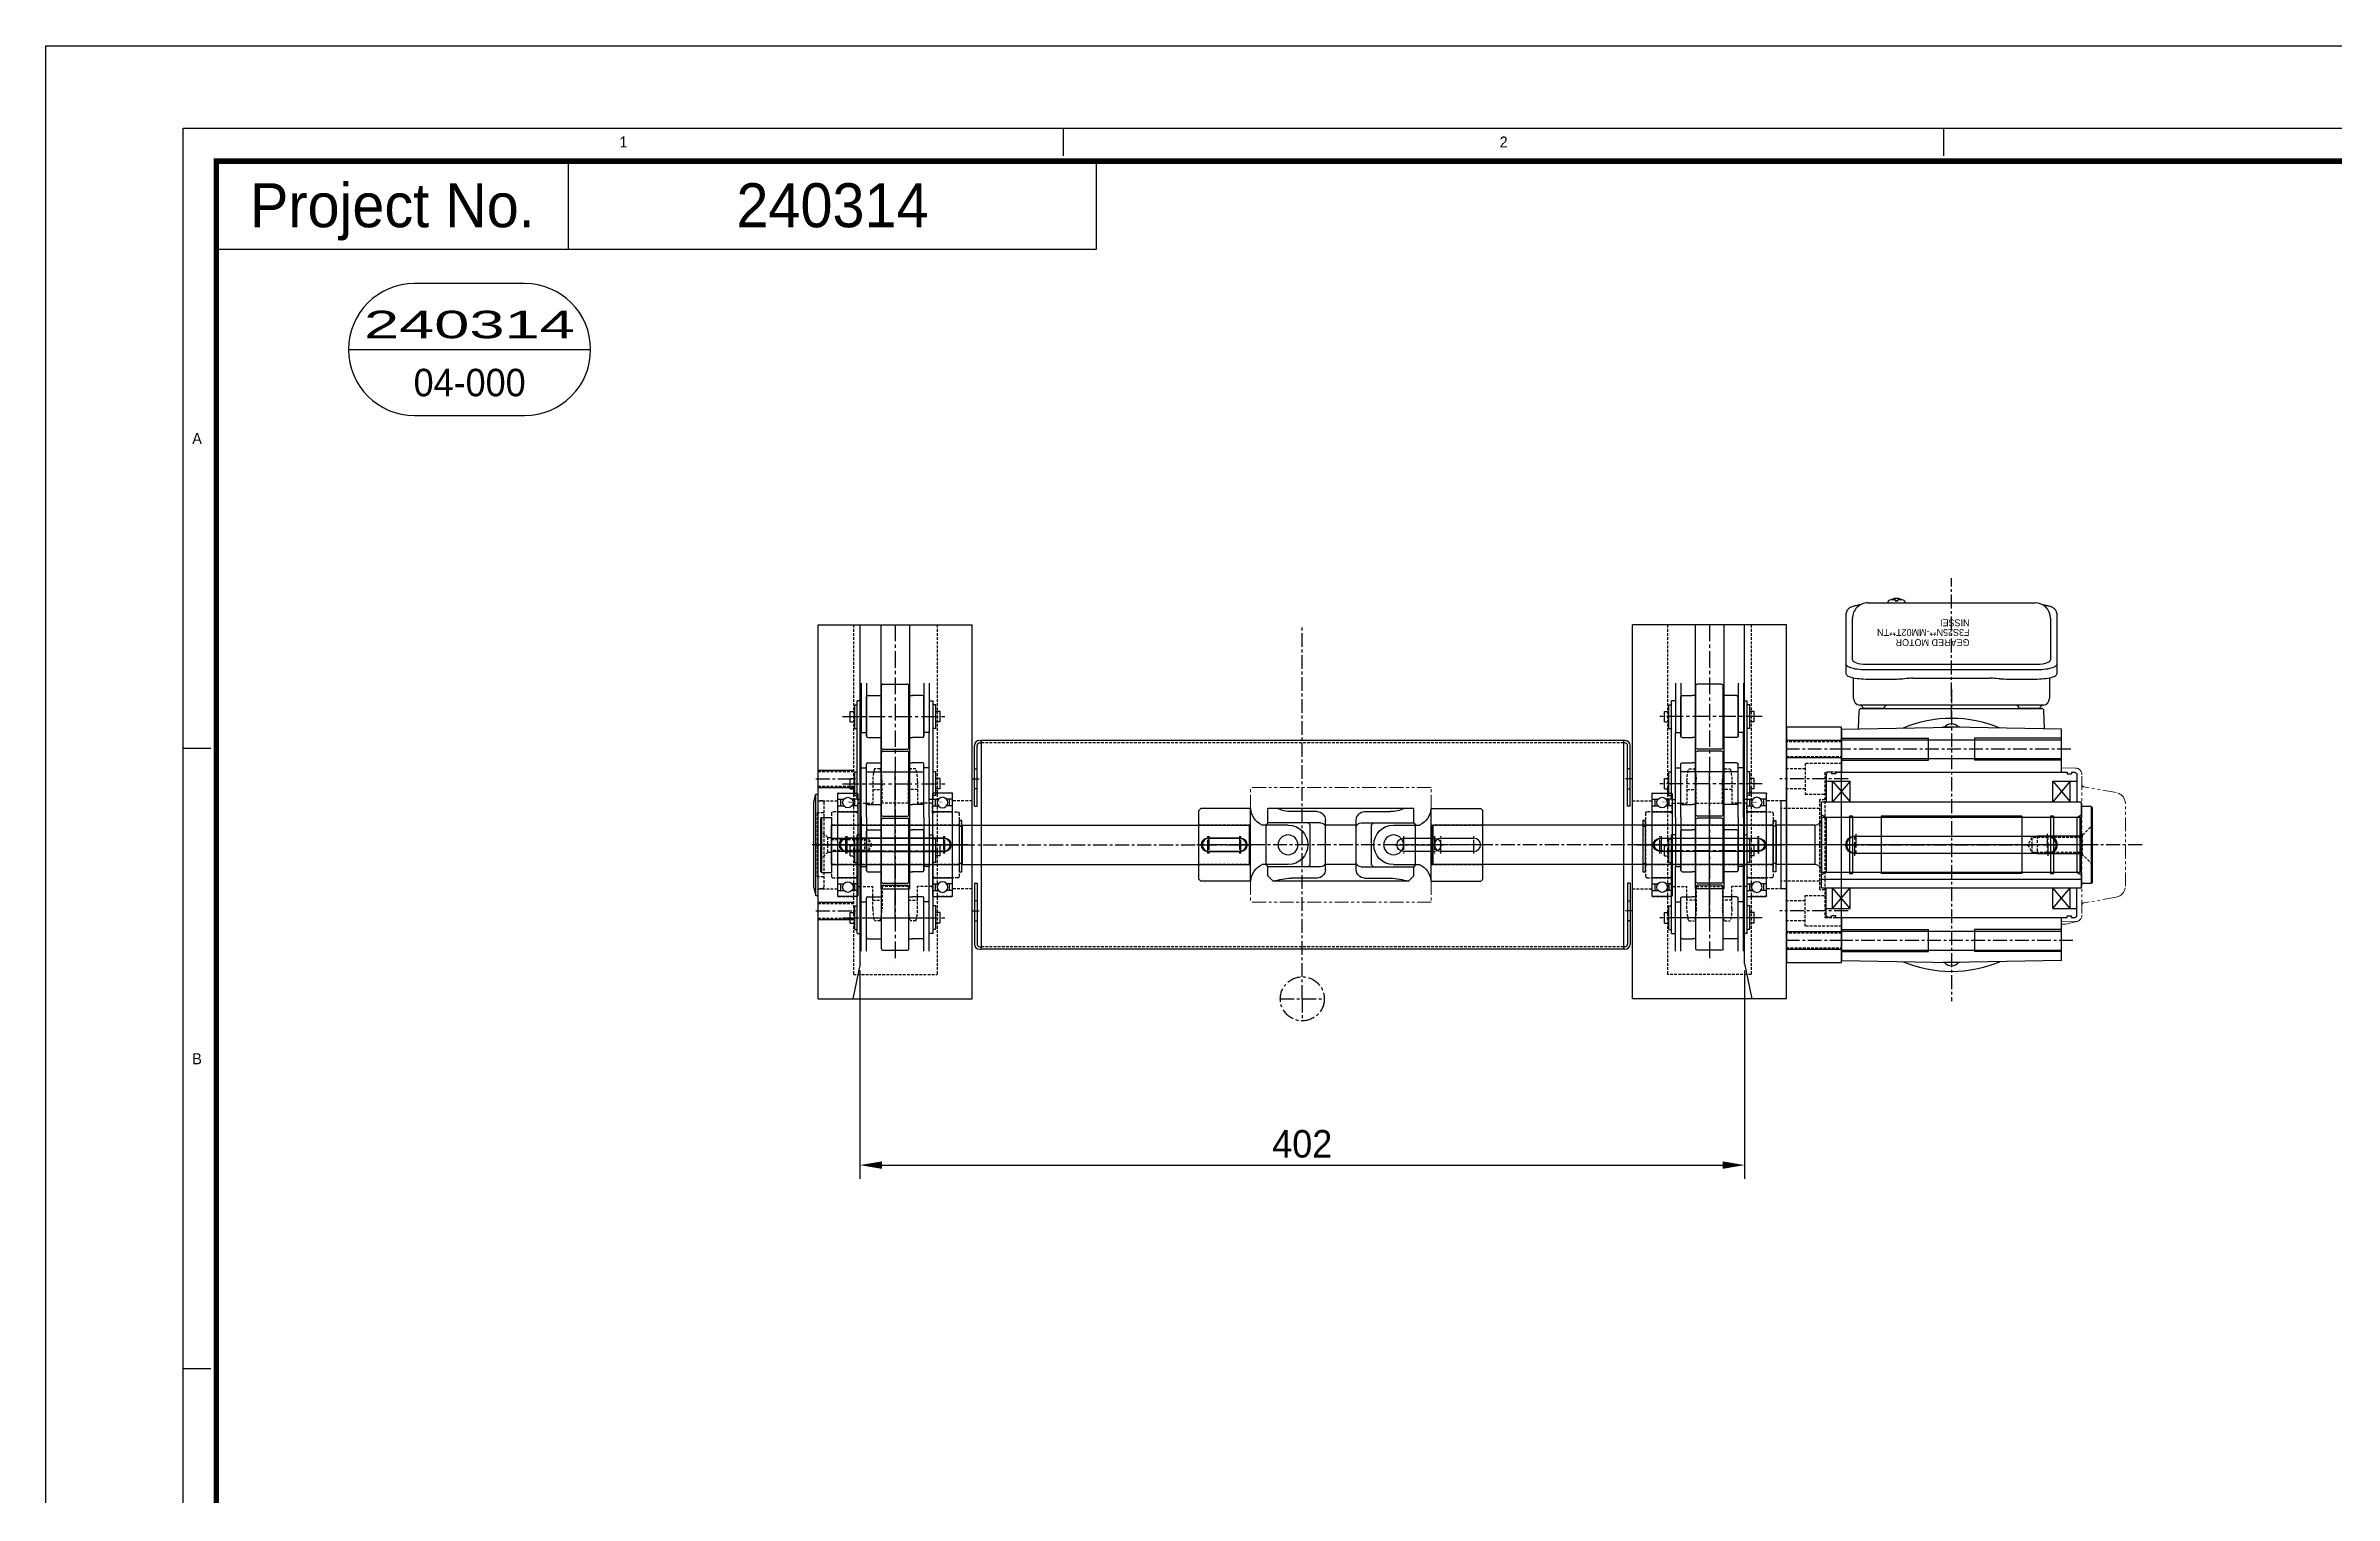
# Model space of a CAD drawing. Header units: inches. Extents: x 0 to 77285, y -118 to 40065.
# Drawn here: x 68990 to 70030, y 6683 to 7342 of the extents above; entities that cross this region are included whole.
import ezdxf
from ezdxf.enums import TextEntityAlignment as Align

# ---------------------------------------------------------------- set-up
doc = ezdxf.new("R2010")
doc.units = ezdxf.units.IN
doc.header["$LTSCALE"] = 5
doc.header["$MEASUREMENT"] = 0
for name, pattern in [('CENTER', [2, 1.25, -0.25, 0.25, -0.25]), ('HIDDEN', [0.375, 0.25, -0.125]), ('PHANTOM', [2.5, 1.25, -0.25, 0.25, -0.25, 0.25, -0.25])]:
    doc.linetypes.add(name, pattern=pattern)
for name, color, linetype in [('11', 1, 'CENTER'), ('22', 2, 'HIDDEN'), ('44', 4, 'Continuous'), ('55', 5, 'Continuous'), ('A', 8, 'Continuous'), ('B', 123, 'Continuous'), ('G', 231, 'Continuous'), ('T', 3, 'Continuous')]:
    doc.layers.add(name, color=color, linetype=linetype)
doc.layers.add('33', color=3, linetype='PHANTOM', lineweight=9)
doc.styles.add('SCI', font='')
doc.styles.get("Standard").update_dxf_attribs({"font": 'arial.ttf'})
doc.styles.get('SCI').set_extended_font_data('Gulim')
doc.dimstyles.new('SCH', dxfattribs={"dimtxt": 2.5, "dimasz": 2, "dimexe": 1.25, "dimexo": 0.625, "dimtad": 1, "dimdec": 8, "dimtxsty": 'SCI', "dimcen": 2.5, "dimclrd": 4, "dimclre": 4, "dimclrt": 7, "dimadec": 8, "dimazin": 2, "dimtfac": 1, "dimtdec": 8, "dimtmove": 0, "dimatfit": 3, "dimfxl": 1, "dimarcsym": 0})

# ---------------------------------------------------------------- blocks, each defined once
blk = doc.blocks.new('A$C60684f4e')
at = {"color": 2}
for p, q in [((92.5, -10), (92.5, -7.5)), ((172.5, -10), (172.5, -7.5)), ((15, -63.9), (12.5, -63.9)), ((15, -120.3), (12.5, -120.3))]:
    blk.add_line(p, q, dxfattribs=at)
at = {"color": 40}
for p, q in [((47.5, -18.5), (47.5, -10.5)), ((95.5, -18.5), (95.5, -10.5))]:
    blk.add_line(p, q, dxfattribs=at)
at = {"color": 7, "linetype": 'Continuous'}
blk.add_line((27.52, -27.62), (49.52, -27.62), dxfattribs=at)
at = {"color": 2}
blk.add_lwpolyline([(12.5, -289.5), (12.5, -7.5), (412.5, -7.5), (412.5, -289.5)], close=True, dxfattribs=at)
at = {"color": 40, "const_width": 0.5}
blk.add_lwpolyline([(15.5, -286.5), (15.5, -10.5), (409.5, -10.5), (409.5, -286.5)], close=True, dxfattribs=at)
at = {"color": 40}
blk.add_lwpolyline([(15.5, -18.5), (95.5, -18.5)], dxfattribs=at)
blk.add_lwpolyline([(33.52, -21.62, 1), (33.52, -33.62), (43.52, -33.62, 1), (43.52, -21.62)], format="xyb", close=True)
at = {"layer": 'Defpoints', "color": 1}
blk.add_lwpolyline([(0, -297), (0, 0), (420, 0), (420, -297)], close=True, dxfattribs=at)
at = {"color": 2, "style": 'SCI'}
for s, p in [('1', (52.5, -8.75)), ('2', (132.5, -8.75)), ('A', (13.75, -35.7)), ('B', (13.75, -92.1))]:
    blk.add_text(s, height=1, dxfattribs=at).set_placement(p, align=Align.MIDDLE_CENTER)
at = {"style": 'SCI'}
blk.add_text('Project No.', height=4, dxfattribs=at).set_placement((31.5, -14.5), align=Align.MIDDLE_CENTER)
blk = doc.blocks.new('A$C8800e7f5')
for p, q in [((0, -23.2), (0, 23.2)), ((0.3, 23.5), (8.7, 23.5)), ((9, 23.2), (9, -23.2)), ((0, 20.8), (2.6, 20.8)), ((0, 17.8), (2.6, 17.8)), ((0.3, 15), (8.7, 15)), ((1.3, 17.8), (1.3, 20.8)), ((9, 20.8), (6.4, 20.8)), ((9, 17.8), (6.4, 17.8)), ((7.7, 17.8), (7.7, 20.8)), ((0, -17.8), (2.6, -17.8)), ((0, -20.8), (2.6, -20.8)), ((8.7, -15), (0.3, -15)), ((1.3, -20.8), (1.3, -17.8)), ((9, -17.8), (6.4, -17.8)), ((9, -20.8), (6.4, -20.8)), ((7.7, -20.8), (7.7, -17.8)), ((8.7, -23.5), (0.3, -23.5))]:
    blk.add_line(p, q)
for centre in [(4.5, 19.2), (4.5, -19.2)]:
    blk.add_circle(centre, 2.4)
for centre, start, end in [((0.3, 23.2), 90, 180), ((8.7, 23.2), 0, 90), ((0.3, 15.3), 180, 270), ((8.7, 15.3), 270, 0), ((0.3, -15.3), 90, 180), ((8.7, -15.3), 0, 90), ((0.3, -23.2), 180, 270), ((8.7, -23.2), 270, 360)]:
    blk.add_arc(centre, 0.3, start, end)
at = {"layer": '11'}
blk.add_line((-1, 0), (10, 0), dxfattribs=at)
at = {"layer": '44'}
blk.add_text('6906ZZ', height=0.6, dxfattribs=at).set_placement((4.5, 19))
blk = doc.blocks.new('A$Ce9aabcbc')
for p, q in [((-7, 34.6), (-9.6, 34.6)), ((9.2, 34.6), (6.6, 34.6)), ((-10.4, 29), (-10.4, 19)), ((-10.4, 25.2), (-6.2, 25.2)), ((-6.2, 19), (-6.2, 29)), ((5.8, 19), (5.8, 29)), ((10, 25.2), (5.8, 25.2)), ((10, 29), (10, 19)), ((-28.7, 15), (-29.2, 14.5)), ((-29.2, 14.5), (-29.2, 0)), ((-17.7, 15), (-28.7, 15)), ((-17.7, 14.5), (-17.7, 15)), ((-17.7, 14.5), (-17.2, 14.5)), ((-17.2, 14.5), (-17.2, 18.5)), ((-16.7, 19), (-10.4, 19)), ((5.8, 19), (-6.2, 19)), ((16.3, 19), (10, 19)), ((16.8, 14.5), (16.8, 18.5)), ((17.3, 14.5), (16.8, 14.5)), ((17.3, 14.5), (17.3, 15)), ((17.3, 15), (28.3, 15)), ((28.3, 15), (28.8, 14.5)), ((28.8, 14.5), (28.8, 0)), ((28.8, 9), (-29.2, 9)), ((-29.2, 0), (-29.2, -14.5)), ((28.8, 0), (28.8, -14.5)), ((28.8, -9), (-29.2, -9)), ((-28.7, -15), (-29.2, -14.5)), ((-28.7, -15), (-17.7, -15)), ((-17.7, -15), (-17.7, -14.5)), ((-17.7, -14.5), (-17.2, -14.5)), ((-17.2, -14.5), (-17.2, -18.5)), ((-16.7, -19), (-10.4, -19)), ((-10.4, -29), (-10.4, -19)), ((-6.2, -19), (-6.2, -29)), ((5.8, -19), (-6.2, -19)), ((5.8, -19), (5.8, -29)), ((10, -29), (10, -19)), ((16.3, -19), (10, -19)), ((16.8, -14.5), (16.8, -18.5)), ((17.3, -14.5), (16.8, -14.5)), ((17.3, -15), (17.3, -14.5)), ((28.3, -15), (17.3, -15)), ((28.3, -15), (28.8, -14.5)), ((-10.4, -25.2), (-6.2, -25.2)), ((5.8, -25.2), (10, -25.2)), ((-7, -34.6), (-9.6, -34.6)), ((9.2, -34.6), (6.6, -34.6))]:
    blk.add_line(p, q)
at = {"linetype": 'Continuous'}
blk.add_line((-13.4, -33.2), (13, -33.2), dxfattribs=at)
for centre, radius, start, end in [((9.6, 29), 20, 163.7846, 180), ((-26.2, 29), 20, 0, 16.2154), ((25.8, 29), 20, 163.7846, 180), ((-10, 29), 20, 0, 16.2154), ((-16.7, 18.5), 0.5, 90, 180), ((16.3, 18.5), 0.5, 0, 90), ((-16.7, -18.5), 0.5, 180, 270), ((16.3, -18.5), 0.5, 270, 0), ((9.6, -29), 20, 180, 196.2154), ((-26.2, -29), 20, 343.7846, 0), ((25.8, -29), 20, 180, 196.2154), ((-10, -29), 20, 343.7846, 0)]:
    blk.add_arc(centre, radius, start, end)
at = {"layer": '11', "linetype": 'Continuous'}
for p, q in [((-13.4, 33.2), (13, 33.2)), ((-0.2, -33.2), (-0.2, 33.2)), ((32.8, 0), (-33.2, 0)), ((-13.4, -33.2), (13, -33.2))]:
    blk.add_line(p, q, dxfattribs=at)
blk = doc.blocks.new('FINALrf2040vrp-sc')
for p, q in [((0, 0), (18.7, 0)), ((6.7, 1.5), (44.1, 1.5)), ((6.7, 1.5), (6.7, 0)), ((8.2, 2.5), (8.2, 1.5)), ((8.2, 2.5), (17.2, 2.5)), ((10.715, 4.15), (14.685, 4.15)), ((10.715, 4.15), (10.715, 2.5)), ((14.685, 4.15), (14.685, 2.5)), ((17.2, 2.5), (17.2, 1.5)), ((18.7, 0), (32.1, 0)), ((18.7, 0), (18.7, -2)), ((32.1, 0), (32.1, -2)), ((50.8, 0), (32.1, 0)), ((33.6, 2.5), (42.6, 2.5)), ((33.6, 2.5), (33.6, 1.5)), ((36.115, 4.15), (36.115, 2.5)), ((36.115, 4.15), (40.085, 4.15)), ((40.085, 4.15), (40.085, 2.5)), ((42.6, 2.5), (42.6, 1.5)), ((44.1, 0), (44.1, 1.5)), ((0, -2), (20.14, -2)), ((0.4, -8.2), (0.4, -17.5)), ((0.9, -7.7), (24.5, -7.7)), ((4.76, -2.5), (4.76, -6.35)), ((4.76, -6.35), (4.76, -7.7)), ((20.64, -2.5), (20.64, -6.35)), ((20.64, -6.35), (20.64, -7.7)), ((25, -8.2), (25, -17.5)), ((25.8, -8.2), (25.8, -17.5)), ((26.3, -7.7), (49.9, -7.7)), ((30.16, -2.5), (30.16, -6.35)), ((30.16, -6.35), (30.16, -7.7)), ((50.8, -2), (30.66, -2)), ((30.66, -2), (45.54, -2)), ((46.04, -2.5), (46.04, -6.35)), ((46.04, -6.35), (46.04, -7.7)), ((50.4, -8.2), (50.4, -17.5)), ((0, -23.7), (20.14, -23.7)), ((0, -25.7), (18.7, -25.7)), ((0.9, -18), (24.5, -18)), ((4.76, -18), (4.76, -19.35)), ((4.76, -23.2), (4.76, -19.35)), ((6.7, -27.2), (6.7, -25.7)), ((18.7, -25.7), (18.7, -23.7)), ((18.7, -25.7), (32.1, -25.7)), ((20.64, -18), (20.64, -19.35)), ((20.64, -23.2), (20.64, -19.35)), ((26.3, -18), (49.9, -18)), ((30.16, -18), (30.16, -19.35)), ((30.16, -23.2), (30.16, -19.35)), ((30.66, -23.7), (45.54, -23.7)), ((50.8, -23.7), (30.66, -23.7)), ((32.1, -25.7), (32.1, -23.7)), ((50.8, -25.7), (32.1, -25.7)), ((44.1, -25.7), (44.1, -27.2)), ((46.04, -18), (46.04, -19.35)), ((46.04, -23.2), (46.04, -19.35)), ((6.7, -27.2), (44.1, -27.2)), ((8.2, -28.2), (8.2, -27.2)), ((8.2, -28.2), (17.2, -28.2)), ((10.715, -29.85), (10.715, -28.2)), ((10.715, -29.85), (14.685, -29.85)), ((14.685, -29.85), (14.685, -28.2)), ((17.2, -28.2), (17.2, -27.2)), ((33.6, -28.2), (33.6, -27.2)), ((33.6, -28.2), (42.6, -28.2)), ((36.115, -29.85), (36.115, -28.2)), ((36.115, -29.85), (40.085, -29.85)), ((40.085, -29.85), (40.085, -28.2)), ((42.6, -28.2), (42.6, -27.2))]:
    blk.add_line(p, q)
for centre, start, end in [((0.9, -8.2), 90, 180), ((5.26, -2.5), 90, 180), ((20.14, -2.5), 0, 90), ((24.5, -8.2), 0, 90), ((26.3, -8.2), 90, 180), ((30.66, -2.5), 90, 180), ((45.54, -2.5), 0, 90), ((49.9, -8.2), 0, 90), ((0.9, -17.5), 180, 270), ((5.26, -23.2), 180, 270), ((20.14, -23.2), 270, 0), ((24.5, -17.5), 270, 0), ((26.3, -17.5), 180, 270), ((30.66, -23.2), 180, 270), ((45.54, -23.2), 270, 0), ((49.9, -17.5), 270, 0)]:
    blk.add_arc(centre, 0.5, start, end)
at = {"layer": '11'}
for p, q in [((12.7, 7.15), (12.7, -32.85)), ((38.1, 7.15), (38.1, -32.85))]:
    blk.add_line(p, q, dxfattribs=at)
blk = doc.blocks.new('A$C006C2B59')
at = {"layer": '11'}
blk.add_line((-60.19, 0), (67.37, 0), dxfattribs=at)
at = {"rotation": 179.9999999999999}
for p in [(12.7, -12.85), (63.5, -12.85)]:
    blk.add_blockref('FINALrf2040vrp-sc', p, dxfattribs=at)
blk = doc.blocks.new('A$C457ccd05')
for p, q in [((-220, 0), (-150, 0)), ((-191.5, 0), (-191.5, -120)), ((-178.5, 0), (-178.5, -120)), ((-150, -170), (-150, 0)), ((150, -170), (150, 0)), ((220, 0), (150, 0)), ((178.5, 0), (178.5, -120)), ((191.5, 0), (191.5, -120)), ((-220, -170), (-220, 0)), ((220, -170), (220, 0)), ((-222, -80.5), (-221.1, -77)), ((-222, -119.5), (-222, -80.5)), ((-221.1, -123), (-221.1, -77)), ((-221.1, -77), (-220, -77)), ((-222, -119.5), (-221.1, -123)), ((-221.1, -123), (-220, -123)), ((-191.5, -120), (-178.5, -120)), ((191.5, -120), (178.5, -120)), ((-220, -170), (-150, -170)), ((220, -170), (150, -170))]:
    blk.add_line(p, q)
at = {"layer": '11'}
for p, q in [((0, -170), (0, 0)), ((-221, -70), (-203, -70)), ((-216.5, -100), (-223, -100)), ((-221, -100), (-149, -100)), ((221, -100), (149, -100)), ((-221, -130), (-203, -130)), ((-10, -170), (10, -170)), ((0, -170), (0, -180))]:
    blk.add_line(p, q, dxfattribs=at)
blk.add_circle((0, -170), 10, dxfattribs=at)
at = {"layer": '22'}
for p, q in [((-204, 0), (-204, -159)), ((-166, 0), (-166, -159)), ((166, 0), (166, -159)), ((204, 0), (204, -159)), ((-220, -66.7), (-204, -66.7)), ((-220, -73.3), (-204, -73.3)), ((-220, -80), (-211, -80)), ((-218, -80), (-220, -80)), ((-217.5, -80.5), (-218, -80)), ((-217.5, -80.5), (-217.5, -119.5)), ((-211, -123.5), (-211, -76.5)), ((-211, -76.5), (-204, -76.5)), ((-159, -76.5), (-166, -76.5)), ((-159, -123.5), (-159, -76.5)), ((-150, -80), (-159, -80)), ((150, -80), (159, -80)), ((159, -123.5), (159, -76.5)), ((159, -76.5), (166, -76.5)), ((211, -76.5), (204, -76.5)), ((211, -123.5), (211, -76.5)), ((220, -80), (211, -80)), ((-217.5, -85.5), (-220.5, -85.5)), ((-220.5, -85.5), (-220.5, -114.5)), ((-217.5, -114.5), (-220.5, -114.5)), ((-220, -120), (-211, -120)), ((-218, -120), (-220, -120)), ((-217.5, -119.5), (-218, -120)), ((-211, -123.5), (-204, -123.5)), ((-159, -123.5), (-166, -123.5)), ((-150, -120), (-159, -120)), ((150, -120), (159, -120)), ((159, -123.5), (166, -123.5)), ((211, -123.5), (204, -123.5)), ((220, -120), (211, -120)), ((-220, -126.7), (-204, -126.7)), ((-220, -133.3), (-204, -133.3)), ((-204, -159), (-166, -159)), ((204, -159), (166, -159))]:
    blk.add_line(p, q, dxfattribs=at)
at = {"layer": 'G'}
for p, q in [((-201, -154), (-201, 0)), ((201, -154), (201, 0)), ((-201, -154), (-204.2, -170)), ((201, -154), (204.2, -170))]:
    blk.add_line(p, q, dxfattribs=at)
at = {"layer": 'T'}
for p, q in [((-220, -66), (-204, -66)), ((-220, -74), (-204, -74)), ((-220, -126), (-204, -126)), ((-220, -134), (-204, -134))]:
    blk.add_line(p, q, dxfattribs=at)
at = {"layer": '22'}
blk.add_blockref('A$Ce9aabcbc', (-184.8, -100), dxfattribs=at)
at = {"layer": '22', "xscale": -1}
blk.add_blockref('A$Ce9aabcbc', (184.8, -100), dxfattribs=at)
at = {"layer": '44'}
for p in [(-211, -100), (159, -100)]:
    blk.add_blockref('A$C8800e7f5', p, dxfattribs=at)
at = {"layer": '44', "xscale": -1}
for p in [(-159, -100), (211, -100)]:
    blk.add_blockref('A$C8800e7f5', p, dxfattribs=at)
at = {"layer": 'B'}
for p, xscale, yscale, zscale, rotation in [((-185, -72.2), 1.200000000000002, 1.200000000000002, 1.200000000000002, 270), ((185, -72.2), -1.200000000000001, 1.200000000000001, 1.200000000000001, 90)]:
    blk.add_blockref('A$C006C2B59', p, dxfattribs=dict(at, xscale=xscale, yscale=yscale, zscale=zscale, rotation=rotation))
blk = doc.blocks.new('*D792')
at = {"color": 4, "lineweight": -2, "transparency": 16777216}
for p, q in [((69359.7, 6921.7), (69359.7, 6827)), ((69761.7, 6921.7), (69761.7, 6827)), ((69369.7, 6833.2), (69751.7, 6833.2))]:
    blk.add_line(p, q, dxfattribs=at)
at = {"color": 4, "transparency": 16777216}
for points in [[(69369.7, 6834.9), (69369.7, 6831.5), (69359.7, 6833.2)], [(69751.7, 6834.9), (69751.7, 6831.5), (69761.7, 6833.2)]]:
    blk.add_solid(points, dxfattribs=at)
at = {"layer": 'Defpoints', "color": 0, "transparency": 16777216}
for p in [(69359.7, 6924.8), (69761.7, 6924.8), (69761.7, 6833.2)]:
    blk.add_point(p, dxfattribs=at)
at = {"color": 7, "transparency": 16777216, "insert": (69560.7, 6842.8), "char_height": 12.5, "attachment_point": 5, "style": 'SCI'}
blk.add_mtext('402', dxfattribs=at)
blk = doc.blocks.new('A$C42d67129')
for p, q in [((-5, 12), (-4.5, 12.5)), ((-5, 12), (-5, -12)), ((-4.5, 12.5), (0, 12.5)), ((-4.5, 12.5), (-4.5, -12.5)), ((0, 12.5), (0, -12.5)), ((-5, -12), (-4.5, -12.5)), ((-4.5, -12.5), (0, -12.5))]:
    blk.add_line(p, q)
at = {"layer": '11'}
blk.add_line((-6, 0), (1, 0), dxfattribs=at)
at = {"layer": '22'}
for p, q in [((-1.6, 3.3), (-5, 6.7)), ((-1.6, -3.3), (-1.6, 3.3)), ((-1.6, 3.3), (0, 3.3)), ((-5, -6.7), (-1.6, -3.3)), ((-1.6, -3.3), (0, -3.3))]:
    blk.add_line(p, q, dxfattribs=at)
blk = doc.blocks.new('A$Cfa1c9302')
for p, q in [((-50, 52.6), (0, 53.5)), ((-50, 52.6), (-50, 33)), ((-3.9, 53.5), (-4, 53.4)), ((-3.9, 53.5), (3.9, 53.5)), ((50, 52.6), (0, 53.5)), ((3.9, 53.5), (4, 53.4)), ((50, 33), (50, 52.6)), ((50, 47.8), (-50, 47.8)), ((-56, 33), (-57, 32.4)), ((-57, 32.4), (-57, 19.5)), ((-54.5, 33), (-56, 33)), ((-54.5, 33), (-54.5, 32.3)), ((-52.5, 32.3), (-54.5, 32.3)), ((-52.5, 33), (-52.5, 32.3)), ((52.5, 33), (-52.5, 33)), ((50, 39.2), (-50, 39.2)), ((52.5, 33), (52.5, 32.3)), ((52.5, 32.3), (54.5, 32.3)), ((54.5, 33), (54.5, 32.3)), ((54.5, 33), (56, 33)), ((56, 33), (57, 32.4)), ((57, 32.4), (57, 19.5)), ((-46, 29), (-57, 29)), ((-54, 29), (-54, 19.5)), ((-46, 29), (-54, 19.5)), ((-54, 29), (-46, 19.5)), ((-46, 29), (-46, 19.5)), ((46, 29), (46, 19.5)), ((54, 29), (46, 19.5)), ((46, 29), (54, 19.5)), ((57, 29), (46, 29)), ((54, 29), (54, 19.5)), ((59, 19.5), (-59, 19.5)), ((-59, -19.5), (-59, 19.5)), ((-59, 15.8), (59, 15.8)), ((-57, 12.5), (-59, 13.7)), ((-57, 12.5), (-46.4, 12.5)), ((-57, -12.5), (-57, 12.5)), ((-46.4, 13.1), (-45, 13.1)), ((-46.4, -13.1), (-46.4, 13.1)), ((-45, -13.1), (-45, 13.1)), ((-45, 12.5), (-32, 12.5)), ((-32, -13), (-32, 13)), ((-32, 13), (32, 13)), ((32, -13), (32, 13)), ((32, 12.5), (45, 12.5)), ((45, 13.1), (46.3, 13.1)), ((45, -13.1), (45, 13.1)), ((46.3, -13.1), (46.3, 13.1)), ((46.3, 12.5), (57, 12.5)), ((57, 12.5), (59, 13.7)), ((57, -12.5), (57, 12.5)), ((59, 19.5), (59, -19.5)), ((-57, -12.5), (-57, 0)), ((-57, -12.5), (-59, -13.7)), ((59, -19.5), (-59, -19.5)), ((-57, -12.5), (-46.4, -12.5)), ((-57, -32.4), (-57, -19.5)), ((-54, -19.5), (-54, -29)), ((-54, -29), (-46, -19.5)), ((-46, -29), (-54, -19.5)), ((-46.4, -13.1), (-45, -13.1)), ((-46, -19.5), (-46, -29)), ((-45, -12.5), (-32, -12.5)), ((-32, -13), (32, -13)), ((32, -12.5), (45, -12.5)), ((45, -13.1), (46.3, -13.1)), ((46, -19.5), (46, -29)), ((46, -29), (54, -19.5)), ((54, -29), (46, -19.5)), ((46.3, -12.5), (57, -12.5)), ((54, -19.5), (54, -29)), ((57, -12.5), (59, -13.7)), ((57, -32.4), (57, -19.5)), ((-46, -29), (-57, -29)), ((57, -29), (46, -29)), ((-56, -33), (-57, -32.4)), ((-54.5, -33), (-56, -33)), ((-54.5, -33), (-54.5, -32.3)), ((-52.5, -32.3), (-54.5, -32.3)), ((-52.5, -33), (-52.5, -32.3)), ((52.5, -33), (-52.5, -33)), ((-50, -33), (-50, -52.6)), ((50, -39.2), (-50, -39.2)), ((50, -52.6), (50, -33)), ((52.5, -33), (52.5, -32.3)), ((52.5, -32.3), (54.5, -32.3)), ((54.5, -33), (54.5, -32.3)), ((54.5, -33), (56, -33)), ((56, -33), (57, -32.4)), ((50, -47.8), (-50, -47.8)), ((-50, -52.6), (0, -53.5)), ((-42.3, -52.8), (-42, -61)), ((41, -62), (-41, -62)), ((-40.1, -62), (-30.9, -62)), ((-3.9, -53.5), (-4, -53.4)), ((-3.9, -53.5), (3.9, -53.5)), ((50, -52.6), (0, -53.5)), ((3.9, -53.5), (4, -53.4)), ((30.9, -62), (40.1, -62)), ((42.3, -52.8), (42, -61)), ((-44.5, -75.8), (-44.5, -66.5)), ((-41.7, -63.5), (-37.5, -63.5)), ((-37.5, -63.5), (41.7, -63.5)), ((44.5, -66.5), (44.5, -75.8)), ((-47.8, -82), (-47.8, -77.7)), ((-47.8, -105.3), (-47.8, -82)), ((-39, -75.2), (-24.9, -75.2)), ((-39, -79.6), (39, -79.6)), ((39, -82.1), (-39, -82.1)), ((-21.3, -75.5), (-20.5, -75.6)), ((17.5, -75.8), (-17.5, -75.8)), ((20.5, -75.6), (21.3, -75.5)), ((24.9, -75.2), (39, -75.2)), ((47.8, -77.7), (47.8, -82)), ((47.8, -82), (47.8, -105.3)), ((-45, -103), (-45, -84.1)), ((45, -84.1), (45, -103)), ((38, -110), (-38, -110)), ((21, -110), (21, -110.2)), ((21, -110), (21, -110.2)), ((24.5, -110.7), (24.5, -111.3)), ((24.5, -111.9), (24.5, -112)), ((25.5, -111.3), (25.5, -110.7)), ((25.5, -112), (25.5, -111.9)), ((29, -110.2), (29, -110)), ((29, -110.2), (29, -110))]:
    blk.add_line(p, q)
for points in [[(-47.8, -77.7), (-47.7, -77.4), (-47.6, -77.1), (-47.3, -76.9), (-46.9, -76.6), (-46.5, -76.4), (-45.9, -76.2), (-45.2, -76), (-44.5, -75.8), (-43.7, -75.6), (-42.8, -75.5), (-41.9, -75.4), (-41, -75.3), (-40, -75.3), (-39, -75.2)], [(-47.8, -82), (-47.7, -81.7), (-47.6, -81.5), (-47.3, -81.2), (-46.9, -80.9), (-46.5, -80.7), (-45.9, -80.5), (-45.2, -80.3), (-44.5, -80.1), (-43.7, -79.9), (-42.8, -79.8), (-41.9, -79.7), (-41, -79.6), (-40, -79.6), (-39, -79.6)], [(39, -75.2), (40, -75.3), (41, -75.3), (41.9, -75.4), (42.8, -75.5), (43.7, -75.6), (44.5, -75.8), (45.2, -76), (45.9, -76.2), (46.4, -76.4), (46.9, -76.6), (47.3, -76.9), (47.6, -77.1), (47.7, -77.4), (47.8, -77.7)], [(39, -79.6), (40, -79.6), (41, -79.6), (41.9, -79.7), (42.8, -79.8), (43.7, -79.9), (44.5, -80.1), (45.2, -80.3), (45.9, -80.5), (46.4, -80.7), (46.9, -80.9), (47.3, -81.2), (47.6, -81.5), (47.7, -81.7), (47.8, -82)], [(21.3, -110.8), (21.4, -110.9), (21.5, -111)], [(28.5, -111), (28.6, -110.9), (28.7, -110.8)], [(28.7, -110.8), (28.7, -110.8)]]:
    blk.add_lwpolyline(points)
for centre, radius, start, end in [((0, 0), 57.5, 90, 112.5195), ((0, 51), 4, 37.6752, 142.3248), ((0, 0), 57.5, 67.4805, 90), ((-41, -61), 1, 182, 270), ((-42, -61.5), 2, 275.7392, 346.2628), ((-29, -61.5), 2, 194.4775, 270), ((0, 0), 57.5, 247.4805, 270), ((0, -51), 4, 217.6752, 322.3248), ((0, 0), 57.5, 270, 292.5195), ((29, -61.5), 2, 270, 345.5225), ((42, -61.5), 2, 193.7372, 264.2608), ((41, -61), 1, 270, 358), ((-41.5, -66.5), 3, 95.7392, 180), ((41.5, -66.5), 3, 0, 84.2608), ((-38, -103), 7, 180, 270), ((38, -103), 7, 270, 0), ((21.6, -110.5), 0.486, 221.8791, 226.241), ((25, -105.5), 6.5, 237.8797, 302.1203), ((24.4, -111.4), 1.37, 173.3134, 186.6866), ((25, -104.7), 6.77, 252.9989, 262.6853), ((25, -105), 6.77, 252.9989, 262.6853), ((24.7, -112.6), 1.29, 98.9986, 115.405), ((24.7, -110.6), 1.29, 244.595, 261.0014), ((25, -101.8), 9.01, 266.7221, 273.2779), ((25, -105.5), 6.5, 265.4534, 274.5466), ((25.3, -112.6), 1.29, 64.595, 81.0014), ((25.3, -110.6), 1.29, 278.9986, 295.405), ((25, -104.7), 6.77, 277.3147, 287.0011), ((25, -105), 6.77, 277.3147, 287.0011), ((25.6, -111.4), 1.37, 353.3134, 6.6866)]:
    blk.add_arc(centre, radius, start, end)
for centre, start_param, end_param in [((-39, -84.1), 1.570796, 3.141593), ((39, -84.1), 0, 1.570796)]:
    blk.add_ellipse(centre, major_axis=(6, 0), ratio=0.324978, start_param=start_param, end_param=end_param)
for points, knots in [([(-24.9, -75.2), (-23.2, -75.3), (-24.3, -75.2), (-21.6, -75.4), (-22.2, -75.4), (-21.3, -75.5)], [0, 0, 0, 0, 1.388453, 2.780018, 3.627164, 3.627164, 3.627164, 3.627164]), ([(-20.5, -75.6), (-20.2, -75.6), (-19.4, -75.7), (-18.4, -75.8), (-17.7, -75.8), (-17.5, -75.8)], [0, 0, 0, 0, 0.3792285, 0.7680446, 1, 1, 1, 1]), ([(17.5, -75.8), (18.7, -75.7), (18.2, -75.8), (20.1, -75.6), (19.9, -75.6), (20.5, -75.6)], [0, 0, 0, 0, 1.176582, 2.356169, 3.030308, 3.030308, 3.030308, 3.030308]), ([(21.3, -75.5), (22.8, -75.3), (21.9, -75.4), (24.6, -75.2), (23.9, -75.3), (24.9, -75.2)], [0, 0, 0, 0, 1.359692, 2.82201, 3.627139, 3.627139, 3.627139, 3.627139]), ([(-47.8, -105.3), (-47.8, -105.4), (-47.8, -105.7), (-47.7, -106.1), (-47.5, -106.5), (-47.2, -106.9), (-46.9, -107.2), (-46.6, -107.5), (-46.1, -107.8), (-45.6, -108.1), (-45, -108.3), (-44.3, -108.5), (-43.8, -108.7), (-43.5, -108.7), (-43.4, -108.7), (-43.4, -108.7), (-43.4, -108.7), (-43.4, -108.7), (-42.8, -108.8), (-42.2, -108.9), (-41.6, -109.1)], [0, 0, 0, 0, 0.068906, 0.139476, 0.209438, 0.280718, 0.355628, 0.437237, 0.529585, 0.636589, 0.756203, 0.875311, 0.98934, 1, 1, 1, 1, 1, 1, 1.268665, 1.268665, 1.268665, 1.268665]), ([(21, -110.2), (21, -110.3), (21, -110.4), (21.1, -110.6), (21.2, -110.7), (21.3, -110.8), (21.3, -110.8), (21.3, -110.8), (21.3, -110.8)], [0, 0, 0, 0, 0.329406, 0.709553, 1, 1, 1, 1.048572, 1.048572, 1.048572, 1.048572]), ([(28.7, -110.8), (28.7, -110.8), (28.7, -110.8), (28.7, -110.8), (28.7, -110.8), (28.8, -110.7), (28.9, -110.6), (29, -110.4), (29, -110.2), (29, -110.2)], [-0.057331, -0.057331, -0.057331, -0.057331, 0, 0, 0, 0.04709, 0.447062, 0.808158, 1, 1, 1, 1]), ([(41.4, -109.2), (42.1, -109), (42.8, -108.9), (43.4, -108.7), (43.7, -108.7), (44.1, -108.6), (44.8, -108.4), (45.5, -108.1), (46, -107.9), (46.5, -107.6), (46.9, -107.2), (47.2, -106.9), (47.5, -106.5), (47.7, -106.1), (47.8, -105.7), (47.8, -105.4), (47.8, -105.3)], [-0.308501, -0.308501, -0.308501, -0.308501, 0, 0, 0, 0.103357, 0.215357, 0.331905, 0.455265, 0.558115, 0.645908, 0.724824, 0.798509, 0.869222, 0.938414, 1, 1, 1, 1])]:
    blk.add_open_spline(points, degree=3, knots=knots)
blk.add_open_spline([(-38, -110), (-38, -110), (-38, -110), (-38, -110)], degree=3)
at = {"layer": '11'}
for p, q in [((0, -70.7), (0, 71)), ((-55.2, 43.5), (55.1, 43.5)), ((-86.6, 0), (86.6, 0)), ((-54.3, -43.5), (53.5, -43.5)), ((0, -57.5), (0, -121.2))]:
    blk.add_line(p, q, dxfattribs=at)
at = {"layer": '33'}
for p, q in [((-59.3, 0), (-59.3, 31.9)), ((-52, 36), (-57, 34.8)), ((-50, 35), (-56.4, 34.9)), ((-52, 36), (-50, 36)), ((-74.9, 23.8), (-60.1, 26.4)), ((-79, 18.8), (-79, -18.8)), ((-59.3, 0), (-59.3, -31.9)), ((-74.9, -23.8), (-60.1, -26.4)), ((-50, -35), (-56.4, -34.9))]:
    blk.add_line(p, q, dxfattribs=at)
for centre, radius, start, end in [((-56.3, 31.9), 3, 91, 180), ((-74, 18.8), 5, 100, 180), ((-60.3, 27.3), 1, 280, 0), ((-74, -18.8), 5, 180, 260), ((-60.3, -27.3), 1, 0, 80), ((-56.3, -31.9), 3, 180, 269)]:
    blk.add_arc(centre, radius, start, end, dxfattribs=at)
at = {"layer": 'T'}
for p, q in [((-50, 48.5), (-10.5, 48.5)), ((-10.5, 38.5), (-10.5, 48.5)), ((50, 48.5), (10.5, 48.5)), ((10.5, 48.5), (10.5, 38.5)), ((-50, 38.5), (-10.5, 38.5)), ((50, 38.5), (10.5, 38.5)), ((-50, -38.5), (-10.5, -38.5)), ((-10.5, -48.5), (-10.5, -38.5)), ((10.5, -38.5), (10.5, -48.5)), ((50, -38.5), (10.5, -38.5)), ((-50, -48.5), (-10.5, -48.5)), ((50, -48.5), (10.5, -48.5))]:
    blk.add_line(p, q, dxfattribs=at)
at = {"layer": '44', "style": 'SCI'}
for s, height, p in [('GEARED MOTOR', 3.125, (-8.2, -93.5)), ('F3S25N**-MM02T**TN', 3.125, (-8.2, -98.1)), ('NISSEI', 3.12, (-8.2, -102.5))]:
    blk.add_text(s, height=height, dxfattribs=at).set_placement(p)
blk = doc.blocks.new('A$C0C0A28F9')
for p, q in [((-53.5, 25), (53.5, 25)), ((-53.5, 0), (-53.5, 25)), ((-20.000023, 25), (-20.000023, 27.5)), ((-20.000023, 27.5), (19.999993, 27.5)), ((19.999993, 25), (19.999993, 27.5)), ((53.5, 25), (53.5, 0)), ((53.5, 0), (-53.5, 0))]:
    blk.add_line(p, q)
at = {"layer": '11'}
for p, q in [((-43.5, -1), (-43.5, 26)), ((-30, -3), (-30, 28)), ((0, -5), (0, 30)), ((30, -3), (30, 28)), ((43.5, -1), (43.5, 26))]:
    blk.add_line(p, q, dxfattribs=at)
at = {"layer": '22'}
for p, q in [((-46.8235, 0), (-46.8235, 25)), ((-40.1765, 25), (-40.1765, 0)), ((-34.5, 16.5), (-34.5, 25)), ((-25.5, 16.5), (-25.5, 25)), ((-16.5, 10), (-16.5, 27.5)), ((16.5, 10), (16.5, 27.5)), ((25.5, 16.5), (25.5, 25)), ((34.5, 16.5), (34.5, 25)), ((40.1765, 0), (40.1765, 25)), ((46.8235, 25), (46.8235, 0)), ((-37, 0), (-37, 16.5)), ((-37, 16.5), (-23, 16.5)), ((-23, 16.5), (-23, 7.5)), ((37, 16.5), (23, 16.5)), ((23, 16.5), (23, 7.5)), ((37, 0), (37, 16.5)), ((-33, 0), (-33, 7.5)), ((-33, 7.5), (33, 7.5)), ((-20.5, 7.5), (-20.5, 10)), ((-20.5, 10), (20.5, 10)), ((20.5, 7.5), (20.5, 10)), ((33, 7.5), (33, 0))]:
    blk.add_line(p, q, dxfattribs=at)
at = {"layer": 'T'}
for p, q in [((-47.5, 0), (-47.5, 25)), ((-39.5, 0), (-39.5, 25)), ((39.5, 0), (39.5, 25)), ((47.5, 0), (47.5, 25))]:
    blk.add_line(p, q, dxfattribs=at)
blk = doc.blocks.new('A$Cb4a06094')
for p, q in [((-5, 17), (-4.5, 17.5)), ((-5, 17), (-5, -17)), ((-4.5, 17.5), (0, 17.5)), ((-4.5, 17.5), (-4.5, -17.5)), ((0, 17.5), (0, -17.5)), ((-5, -17), (-4.5, -17.5)), ((-4.5, -17.5), (0, -17.5))]:
    blk.add_line(p, q)
at = {"layer": '11'}
blk.add_line((-6, 0), (1, 0), dxfattribs=at)
at = {"layer": '22'}
for p, q in [((-0.6, 4.5), (-5, 8.9)), ((-0.6, -4.5), (-0.6, 4.5)), ((-0.6, 4.5), (0, 4.5)), ((-5, -8.9), (-0.6, -4.5)), ((-0.6, -4.5), (0, -4.5))]:
    blk.add_line(p, q, dxfattribs=at)
blk = doc.blocks.new('A$C4dd189f2')
for p, q in [((0.9, 16.5), (0, 15.6)), ((0, -15.6), (0, 15.6)), ((23.5, 16.5), (0.9, 16.5)), ((23.5, -16.5), (23.5, 16.5)), ((31.4, 16.5), (97.6, 16.5)), ((31.4, 10), (31.4, 16.5)), ((53.7, 15.1), (41.9, 15.1)), ((57.5, -11.3), (57.5, 11.3)), ((71.5, -11.3), (71.5, 11.3)), ((75.3, 15.1), (87.1, 15.1)), ((97.6, 10), (97.6, 16.5)), ((105.5, -16.5), (105.5, 16.5)), ((105.5, 16.5), (128.1, 16.5)), ((128.1, 16.5), (129, 15.6)), ((129, -15.6), (129, 15.6)), ((40.5, 9), (28.7, 9)), ((31.4, 10), (30.5, 9.1)), ((30.5, -9.1), (30.5, 9.1)), ((55.3, 10), (31.4, 10)), ((50.5, 9.1), (49.6, 10)), ((50.5, -9.1), (50.5, 9.1)), ((57.5, 9), (71.5, 9)), ((73.7, 10), (97.6, 10)), ((78.5, 9.1), (79.4, 10)), ((78.5, -9.1), (78.5, 9.1)), ((88.5, 9), (100.3, 9)), ((97.6, 10), (98.5, 9.1)), ((98.5, -9.1), (98.5, 9.1)), ((40.5, -9), (28.7, -9)), ((30.5, -9.1), (31.4, -10)), ((31.4, -14.1), (31.4, -10)), ((55.3, -10), (31.4, -10)), ((50.5, -9.1), (49.6, -10)), ((57.5, -9), (71.5, -9)), ((73.7, -10), (97.6, -10)), ((78.5, -9.1), (79.4, -10)), ((88.5, -9), (100.3, -9)), ((98.5, -9.1), (97.6, -10)), ((97.6, -14.1), (97.6, -10)), ((0.9, -16.5), (0, -15.6)), ((23.5, -16.5), (0.9, -16.5)), ((31.4, -14.1), (33.8, -16.5)), ((33.8, -16.5), (95.2, -16.5)), ((53.7, -15.1), (41.9, -15.1)), ((75.3, -15.1), (87.1, -15.1)), ((97.6, -14.1), (95.2, -16.5)), ((105.5, -16.5), (128.1, -16.5)), ((128.1, -16.5), (129, -15.6))]:
    blk.add_line(p, q)
for centre in [(40.5, 0), (88.5, 0)]:
    blk.add_circle(centre, 4.5)
for centre, radius, start, end in [((32.6, 17.2), 9.1, 184.5609, 244.6454), ((42, 30.3), 15.2, 245.4717, 269.8551), ((53.7, 11.3), 3.79, 0, 90), ((75.3, 11.3), 3.79, 90, 180), ((87, 30.3), 15.2, 270.1449, 294.5283), ((96.4, 17.2), 9.1, 295.3546, 355.4391), ((40.5, 0), 9, 270, 90), ((54.9, 7.1), 2.93, 28.6261, 81.9671), ((74.1, 7.1), 2.93, 98.0329, 151.3739), ((88.5, 0), 9, 90, 270), ((32.6, -17.2), 9.1, 115.3546, 175.4391), ((54.9, -7.1), 2.93, 278.0329, 331.3739), ((74.1, -7.1), 2.93, 208.6261, 261.9671), ((96.4, -17.2), 9.1, 4.5609, 64.6454), ((46.6, -67.7), 52.8, 95.0959, 104.0463), ((53.7, -11.3), 3.79, 270, 0), ((75.3, -11.3), 3.79, 180, 270), ((82.4, -67.7), 52.8, 75.9537, 84.9041)]:
    blk.add_arc(centre, radius, start, end)
at = {"layer": '11'}
blk.add_line((-1, 0), (130, 0), dxfattribs=at)
at = {"layer": '22'}
for p, q in [((23.5, 9), (0, 9)), ((105.5, 9), (129, 9)), ((23.5, -9), (0, -9)), ((105.5, -9), (129, -9))]:
    blk.add_line(p, q, dxfattribs=at)
at = {"layer": '33'}
for p, q in [((23.5, 26), (105.5, 26)), ((23.5, 16.5), (23.5, 26)), ((105.5, 16.5), (105.5, 26)), ((23.5, -16.5), (23.5, -26)), ((105.5, -16.5), (105.5, -26)), ((23.5, -26), (105.5, -26))]:
    blk.add_line(p, q, dxfattribs=at)
blk = doc.blocks.new('A$Ce22e4b8e')
for p, q in [((-1.2, 11.1), (-1.2, -12.2)), ((0, 11.1), (-1.2, 11.1)), ((0, -12.2), (0, 11.1)), ((-1.2, 8.5), (0, 8.5)), ((-1.2, -8.5), (0, -8.5)), ((-1.2, -12.2), (0, -12.2))]:
    blk.add_line(p, q)
at = {"layer": '11'}
blk.add_line((-2.2, 0), (1.2, 0), dxfattribs=at)
at = {"layer": '44', "style": 'SCI'}
blk.add_text('S18', height=0.6, rotation=90, dxfattribs=at).set_placement((-0.6, 9.1), align=Align.MIDDLE_LEFT)
blk = doc.blocks.new('A$Cb4b9b0e3')
blk.add_lwpolyline([(-7, 6, 1), (-7, 0), (7, 0, 1), (7, 6)], format="xyb", close=True)
at = {"layer": '11'}
for p, q in [((-11, 3), (11, 3)), ((-7, -1), (-7, 7)), ((7, -1), (7, 7))]:
    blk.add_line(p, q, dxfattribs=at)
blk = doc.blocks.new('A$C86e46ec1')
blk.add_lwpolyline([(-22, 6, 1), (-22, 0), (22, 0, 1), (22, 6)], format="xyb", close=True)
at = {"layer": '11'}
for p, q in [((-26, 3), (26, 3)), ((-22, -1), (-22, 7)), ((22, -1), (22, 7))]:
    blk.add_line(p, q, dxfattribs=at)
blk = doc.blocks.new('A$C6a932835')
blk.add_lwpolyline([(5, 9, 1), (5, 1), (92, 1, 1), (92, 9)], format="xyb", close=True)
at = {"layer": '11'}
for p, q in [((0, 5), (97, 5)), ((5, 0), (5, 10)), ((92, 0), (92, 10))]:
    blk.add_line(p, q, dxfattribs=at)
blk = doc.blocks.new('A$Cdee910e8')
for p, q in [((0, 12), (0.5, 12.5)), ((0, -12), (0, 12)), ((0.5, 12.5), (118, 12.5)), ((0.5, 12.5), (0.5, -12.5)), ((118, -12.5), (118, 12.5)), ((121, 9), (138.6, 9)), ((138.6, -9), (138.6, 9)), ((138.6, 8.5), (140, 8.5)), ((140, 9), (294.5, 9)), ((140, -9), (140, 9)), ((276, 3), (291, 3)), ((294.5, 9), (295, 8.5)), ((294.5, 9), (294.5, -9)), ((295, -8.5), (295, 8.5)), ((121, -9), (138.6, -9)), ((138.6, -8.5), (140, -8.5)), ((140, -9), (294.5, -9)), ((291, -3), (276, -3)), ((294.5, -9), (295, -8.5)), ((0, -12), (0.5, -12.5)), ((0.5, -12.5), (118, -12.5))]:
    blk.add_line(p, q)
for points in [[(15, -4, -1), (15, 4), (103, 4, -1), (103, -4)], [(146.5, -3, -1), (146.5, 3), (191.5, 3, -1), (191.5, -3)]]:
    blk.add_lwpolyline(points, format="xyb", close=True)
for centre, start, end in [((121, 12), 180, 270), ((276, 0), 90, 270), ((291, 0), 270, 90), ((121, -12), 90, 180)]:
    blk.add_arc(centre, 3, start, end)
at = {"layer": '11'}
for p, q in [((-2.5, 0), (296, 0)), ((15, 5), (15, -5)), ((103, 5), (103, -5)), ((146.5, 4), (146.5, -4)), ((191.5, 4), (191.5, -4)), ((276, 4), (276, -4)), ((291, 4), (291, -4))]:
    blk.add_line(p, q, dxfattribs=at)
at = {"layer": '22'}
for p, q in [((22.5, 3.3), (0, 3.3)), ((20, -4), (20, 4)), ((24.4, 0), (22.5, 3.3)), ((22.5, -3.3), (22.5, 3.3)), ((22.5, -3.3), (24.4, 0)), ((0, -3.3), (22.5, -3.3))]:
    blk.add_line(p, q, dxfattribs=at)
at = {"layer": 'A'}
blk.add_line((121, 9), (121, -9), dxfattribs=at)
at = {"layer": 'T'}
for p, q in [((20, 4), (0, 4)), ((21.2, 3.3), (20, 4)), ((0, -4), (20, -4)), ((20, -4), (21.2, -3.3))]:
    blk.add_line(p, q, dxfattribs=at)
blk = doc.blocks.new('A$C613dfb92')
for p, q in [((-172.5, -9), (-172.5, 9)), ((-172.5, 9), (-114.5, 9)), ((-166, 3), (-121, 3)), ((-114.5, 9), (-114.5, -9)), ((-113.1, 8.5), (-114.5, 8.5)), ((-113.1, 9), (-113.1, -9)), ((-113.1, 9), (17.5, 9)), ((-1.5, 3), (13.5, 3)), ((17.5, -9), (17.5, 9)), ((-172.5, -9), (-114.5, -9)), ((-121, -3), (-166, -3)), ((-113.1, -8.5), (-114.5, -8.5)), ((-113.1, -9), (17.5, -9)), ((13.5, -3), (-1.5, -3))]:
    blk.add_line(p, q)
for centre, start, end in [((-166, 0), 90, 270), ((-121, 0), 270, 90), ((-1.5, 0), 90, 270), ((13.5, 0), 270, 90)]:
    blk.add_arc(centre, 3, start, end)
at = {"layer": '11'}
for p, q in [((-166, -4), (-166, 4)), ((-121, -4), (-121, 4)), ((-1.5, -4), (-1.5, 4)), ((13.5, -4), (13.5, 4)), ((-173.5, 0), (18.5, 0))]:
    blk.add_line(p, q, dxfattribs=at)
at = {"layer": '22'}
for p, q in [((-172.5, 2.5), (-155.5, 2.5)), ((-157.5, 3), (-157.5, -3)), ((-155.5, 2.5), (-154.1, 0)), ((-155.5, 2.5), (-155.5, -2.5)), ((-155.5, -2.5), (-172.5, -2.5)), ((-154.1, 0), (-155.5, -2.5))]:
    blk.add_line(p, q, dxfattribs=at)
at = {"layer": 'T'}
for p, q in [((-172.5, 3), (-157.5, 3)), ((-157.5, 3), (-156.6, 2.5)), ((-157.5, -3), (-172.5, -3)), ((-156.6, -2.5), (-157.5, -3))]:
    blk.add_line(p, q, dxfattribs=at)
blk = doc.blocks.new('A$C13bbf28e')
for p, q in [((-146.6, 0), (-146, 0)), ((146, 0), (-146, 0)), ((-146, 0), (-146, -95)), ((146, 0), (146, -95)), ((146.6, 0), (146, 0)), ((-149, -30), (-149, -2.4)), ((-147.8, -30), (-147.8, -2.4)), ((-146.6, -1.2), (-146, -1.2)), ((146.6, -1.2), (146, -1.2)), ((147.8, -30), (147.8, -2.4)), ((149, -30), (149, -2.4)), ((-149, -30), (-147.8, -30)), ((149, -30), (147.8, -30)), ((-149, -65), (-149, -92.6)), ((-149, -65), (-147.8, -65)), ((-147.8, -65), (-147.8, -92.6)), ((147.8, -65), (147.8, -92.6)), ((149, -65), (147.8, -65)), ((149, -65), (149, -92.6)), ((-146.6, -93.8), (-146, -93.8)), ((-146.6, -95), (-146, -95)), ((146, -95), (-146, -95)), ((146.6, -93.8), (146, -93.8)), ((146.6, -95), (146, -95))]:
    blk.add_line(p, q)
for centre, radius, start, end in [((-146.6, -2.4), 2.4, 90, 180), ((-146.6, -2.4), 1.2, 90, 180), ((146.6, -2.4), 2.4, 0, 90), ((146.6, -2.4), 1.2, 0, 90), ((-146.6, -92.6), 2.4, 180, 270), ((-146.6, -92.6), 1.2, 180, 270), ((146.6, -92.6), 1.2, 270, 0), ((146.6, -92.6), 2.4, 270, 0)]:
    blk.add_arc(centre, radius, start, end)
at = {"layer": '11'}
for p, q in [((-150, -17.5), (-146.8, -17.5)), ((150, -17.5), (146.8, -17.5)), ((-150, -77.5), (-146.8, -77.5)), ((150, -77.5), (146.8, -77.5))]:
    blk.add_line(p, q, dxfattribs=at)
at = {"layer": '22'}
for p, q in [((146, -1.2), (-146, -1.2)), ((-149, -13), (-147.8, -13)), ((149, -13), (147.8, -13)), ((-147.8, -22), (-149, -22)), ((147.8, -22), (149, -22)), ((-147.8, -73), (-149, -73)), ((-149, -82), (-147.8, -82)), ((147.8, -73), (149, -73)), ((149, -82), (147.8, -82)), ((146, -93.8), (-146.6, -93.8))]:
    blk.add_line(p, q, dxfattribs=at)

msp = doc.modelspace()

# ---------------------------------------------------------------- block references
at = {"xscale": 5, "yscale": 5, "zscale": 5}
msp.add_blockref('A$C60684f4e', (68989.72535195, 7342.02611668), dxfattribs=at)
for name, p in [('A$C457ccd05', (69560.73107287, 7078.7885204)), ('A$C13bbf28e', (69560.73107287, 7026.2885204)), ('A$C42d67129', (69346.73107287, 6978.77474337)), ('A$C613dfb92', (69519.23107287, 6978.77474337))]:
    msp.add_blockref(name, p)
at = {"xscale": -1}
for name, p, rotation in [('A$C0C0A28F9', (69805.73107287, 6978.77474337), 89.99999999999993), ('A$Cb4a06094', (69914.73107287, 6978.77474337), 359.9999999999999)]:
    msp.add_blockref(name, p, dxfattribs=dict(at, rotation=rotation))
at = {"rotation": 180}
msp.add_blockref('A$Cdee910e8', (69914.73107287, 6978.77474337), dxfattribs=at)
at = {"layer": '44', "xscale": -1}
for name, p, rotation in [('A$C4dd189f2', (69642.73107287, 6978.77474337), 359.9999999999999), ('A$Ce22e4b8e', (69774.73107287, 6978.77474337), 359.9999999999999), ('A$Cb4b9b0e3', (69613.73107287, 6981.77474337), 180), ('A$C86e46ec1', (69745.73107287, 6981.77474337), 180), ('A$C6a932835', (69807.23107287, 6983.77474337), 180)]:
    msp.add_blockref(name, p, dxfattribs=dict(at, rotation=rotation))
at = {"layer": '44'}
for p in [(69405.93107287, 6978.77474337), (69716.73107287, 6978.77474337)]:
    msp.add_blockref('A$Ce22e4b8e', p, dxfattribs=at)
at = {"layer": '44', "rotation": 180}
for name, p in [('A$C86e46ec1', (69375.73107287, 6981.77474337)), ('A$Cb4b9b0e3', (69525.23107287, 6981.77474337))]:
    msp.add_blockref(name, p, dxfattribs=at)
at = {"layer": '55', "rotation": 180}
msp.add_blockref('A$Cfa1c9302', (69855.73107287, 6978.77474337), dxfattribs=at)

# ---------------------------------------------------------------- texts
at = {"style": 'SCI'}
for s, height, p in [('240314', 20, (69347.22535195, 7269.52611668)), ('04-000', 12.5, (69182.34473406, 7188.92920613))]:
    msp.add_text(s, height=height, dxfattribs=at).set_placement(p, align=Align.MIDDLE_CENTER)
at = {"style": 'SCI', "width": 1.63101}
msp.add_text('240314', height=12.5, dxfattribs=at).set_placement((69134.34121369, 7209.07020144), (69230.11691247, 7209.07020144), align=Align.FIT)

# ---------------------------------------------------------------- dimensions: what is measured, and where the dimension line sits
dim = msp.add_linear_dim(base=(69761.7310728671, 6833.2104992211), p1=(69359.7310728671, 6924.7885203984), p2=(69761.7310728671, 6924.7885203984), dimstyle='SCH', override={"dimscale": 5, "dimcen": 1})
dim.commit()
dim.dimension.update_dxf_attribs({"geometry": '*D792', "text_midpoint": (69560.7310728671, 6842.7519439614)})

doc.saveas('drawing.dxf')
